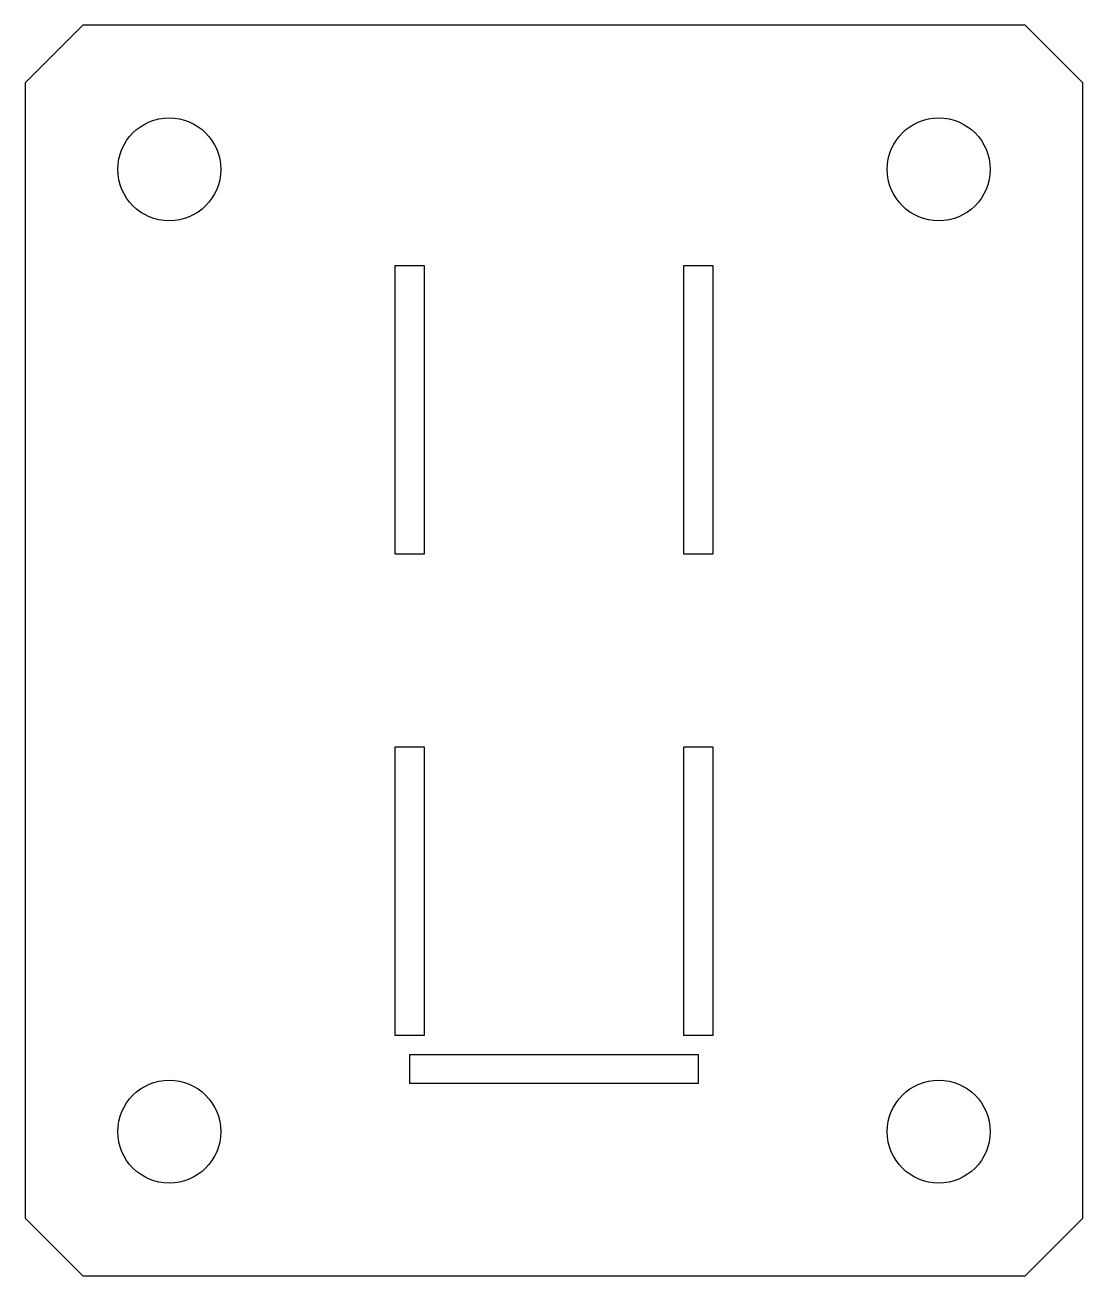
# Model space of a CAD drawing. Header units: millimetres. Extents: x -55 to 55, y -130 to 0.
import ezdxf

# ---------------------------------------------------------------- set-up
doc = ezdxf.new("R2010")
doc.units = ezdxf.units.MM

msp = doc.modelspace()

# ---------------------------------------------------------------- linework, layer by layer
for points in [[(49, -130), (55, -124), (55, -6), (49, 0), (-49, 0), (-55, -6), (-55, -124), (-49, -130)], [(-16.5, -55), (-16.5, -25), (-13.5, -25), (-13.5, -55)], [(16.5, -25), (16.5, -55), (13.5, -55), (13.5, -25)], [(-13.5, -105), (-16.5, -105), (-16.5, -75), (-13.5, -75)], [(16.5, -75), (16.5, -105), (13.5, -105), (13.5, -75)], [(-15, -110), (-15, -107), (15, -107), (15, -110)]]:
    msp.add_lwpolyline(points, close=True)
for centre in [(-40, -15), (40, -15), (-40, -115), (40, -115)]:
    msp.add_circle(centre, 5.35)

doc.saveas('drawing.dxf')
